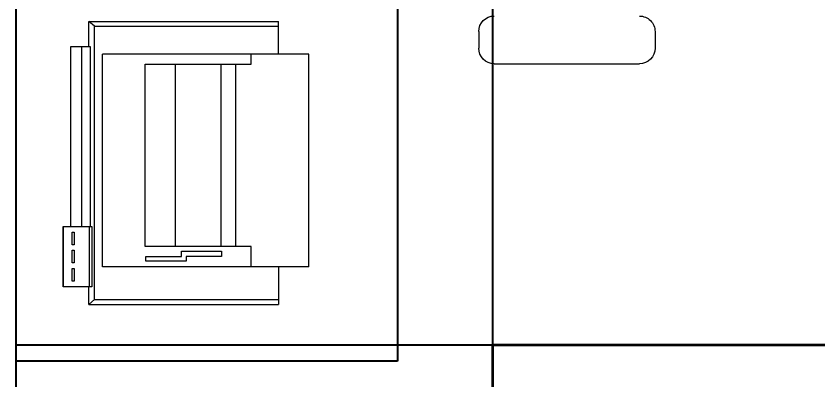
# Model space of a CAD drawing. Extents: x -12260 to 57327, y -29287 to 19916.
# Drawn here: x 29316 to 30325, y 2596 to 3054 of the extents above; entities that cross this region are included whole.
import ezdxf
from ezdxf.enums import TextEntityAlignment as Align

# ---------------------------------------------------------------- set-up
doc = ezdxf.new("R2010")
doc.units = 0
doc.header["$LTSCALE"] = 0.25
doc.linetypes.add('DASHDOT', pattern=[25.4, 12.7, -6.35, 0, -6.35])
doc.layers.add('01-First Floor$0$FALSE CEILING', color=251, linetype='Continuous')
for name, color, linetype, lineweight in [('01-First Floor$0$LOADING', 253, 'Continuous', 5), ('01-First Floor$0$Walls', 251, 'Continuous', 5), ('E-LITE-CIRC-NUMB', 6, 'Continuous', 25), ('E-LITE-CLNG', 150, 'Continuous', 35), ('E-LITE-CLNG-CNDT', 6, 'DASHDOT', 35), ('E-LITE-CTRL', 6, 'Continuous', 25), ('E-LITE-IDEN', 6, 'Continuous', 25)]:
    doc.layers.add(name, color=color, linetype=linetype, lineweight=lineweight)
doc.styles.add('DC_SIMPLEX', font='SIMPLEX.shx', dxfattribs={"width": 0.7})

# ---------------------------------------------------------------- blocks, each defined once
blk = doc.blocks.new('01-First Floor$0$ITPPLT2C-P')
at = {"color": 0}
for p, q in [((0.0229, 0.0318), (0.2618, 0.0318)), ((0.0304, 0.0256), (0.0229, 0.0318)), ((0.0229, 0), (0.0229, 0.0318)), ((0.2618, -0.0096), (0.2618, 0.0318)), ((0.0304, -0.3182), (0.0304, 0.0256)), ((0.0304, 0.0256), (0.2618, 0.0256)), ((0, 0), (0, -0.2262)), ((0.0252, 0), (0, 0)), ((0.0139, 0), (0.0139, -0.2262)), ((0.0252, 0), (0.0139, 0)), ((0.0252, -0.2262), (0.0252, 0)), ((0.0401, -0.2769), (0.0401, -0.0096)), ((0.3, -0.0096), (0.0401, -0.0096)), ((0.2274, -0.0222), (0.2274, -0.0096)), ((0.3, -0.2769), (0.3, -0.0096)), ((0.0939, -0.2515), (0.0939, -0.0222)), ((0.0939, -0.0222), (0.2274, -0.0222)), ((0.1321, -0.2515), (0.1321, -0.0222)), ((0.1894, -0.2515), (0.1894, -0.0222)), ((0.2082, -0.2515), (0.2082, -0.0222)), ((-0.0091, -0.2262), (0.0267, -0.2262)), ((-0.0091, -0.3023), (-0.0091, -0.2262)), ((-0.0087, -0.2262), (0.0236, -0.2262)), ((-0.0087, -0.3023), (-0.0087, -0.2262)), ((0, -0.2262), (0.0252, -0.2262)), ((0.0139, -0.2262), (0.0252, -0.2262)), ((0.0236, -0.2262), (0.0236, -0.3023)), ((0.0267, -0.2262), (0.0267, -0.3023)), ((0.0023, -0.2495), (0.0023, -0.2334)), ((0.0023, -0.2334), (0.0045, -0.2334)), ((0.0045, -0.2334), (0.0045, -0.2495)), ((0.0045, -0.2495), (0.0023, -0.2495)), ((0.2274, -0.2515), (0.0939, -0.2515)), ((0.2274, -0.2769), (0.2274, -0.2515)), ((0.0023, -0.2721), (0.0023, -0.2562)), ((0.0023, -0.2562), (0.0045, -0.2562)), ((0.0045, -0.2562), (0.0045, -0.2721)), ((0.1395, -0.2575), (0.19, -0.2575)), ((0.1395, -0.2641), (0.1395, -0.2575)), ((0.19, -0.2575), (0.19, -0.2641)), ((0.0045, -0.2721), (0.0023, -0.2721)), ((0.0947, -0.2701), (0.0947, -0.2641)), ((0.0947, -0.2641), (0.1395, -0.2641)), ((0.1457, -0.2701), (0.0947, -0.2701)), ((0.19, -0.2641), (0.1457, -0.2641)), ((0.1457, -0.2641), (0.1457, -0.2701)), ((0.0023, -0.295), (0.0023, -0.2793)), ((0.0023, -0.2793), (0.0045, -0.2793)), ((0.0045, -0.2793), (0.0045, -0.295)), ((0.3, -0.2769), (0.0401, -0.2769)), ((0.2618, -0.2769), (0.2618, -0.3246)), ((0.0267, -0.3023), (-0.0091, -0.3023)), ((0.0236, -0.3023), (-0.0087, -0.3023)), ((0.0045, -0.295), (0.0023, -0.295)), ((0.0229, -0.3246), (0.0229, -0.3023)), ((0.0304, -0.3182), (0.0229, -0.3246)), ((0.0304, -0.3182), (0.2618, -0.3182)), ((0.0229, -0.3246), (0.2618, -0.3246))]:
    blk.add_line(p, q, dxfattribs=at)
blk = doc.blocks.new('01-First Floor$0$GF21018-P')
at = {"color": 0}
for p, q in [((0.2596, 0.3422), (0.2804, 0.3422)), ((0.3, 0.3226), (0.3, 0.14)), ((0.2596, 0.1204), (0.2804, 0.1204))]:
    blk.add_line(p, q, dxfattribs=at)
for centre, start, end in [((0.2596, 0.3226), 90, 180), ((0.2804, 0.3226), 0, 90), ((0.2596, 0.14), 180, 270), ((0.2804, 0.14), 270, 0)]:
    blk.add_arc(centre, 0.0196, start, end, dxfattribs=at)
blk = doc.blocks.new('01-First Floor')
at = {"layer": '01-First Floor$0$FALSE CEILING', "linetype": 'Continuous'}
for p, q in [((29915.6, 1440), (29915.6, 5000)), ((29315.6, 2640), (32976, 2640))]:
    blk.add_line(p, q, dxfattribs=at)
at = {"layer": '01-First Floor$0$FALSE CEILING'}
for p, q in [((29795.6, 4520, -0.1), (29795.6, 2619.1, -0.1)), ((29795.6, 2619.1, -0.1), (29315.6, 2619.1, -0.1))]:
    blk.add_line(p, q, dxfattribs=at)
blk.add_lwpolyline([(29315.6, 5000), (32976, 5000), (32976, 1440), (29315.6, 1440)], close=True, dxfattribs=at)
at = {"layer": '01-First Floor$0$LOADING'}
for p, q in [((29795.6, 4520, -0.1), (29795.6, 2619.1, -0.1)), ((29795.6, 2619.1, -0.1), (29315.6, 2619.1, -0.1))]:
    blk.add_line(p, q, dxfattribs=at)
at = {"layer": '01-First Floor$0$Walls'}
blk.add_line((29315.6, 2540), (29315.6, 5000), dxfattribs=at)
at = {"layer": '01-First Floor$0$LOADING', "extrusion": (7.77426e-06, 2.24021e-05, 1), "xscale": -1000, "yscale": 1000.000000000001, "zscale": 1000, "rotation": 90.00141075505213}
blk.add_blockref('01-First Floor$0$GF21018-P', (30240, 3293.6, 0.2), dxfattribs=at)
at = {"layer": '01-First Floor$0$LOADING', "extrusion": (-7.77425e-06, 2.55393e-17, -1), "xscale": -1000, "yscale": 999.9999999999978, "zscale": 1000}
blk.add_blockref('01-First Floor$0$ITPPLT2C-P', (-29384.1, 3015, -0.1), dxfattribs=at)
blk = doc.blocks.new('*U16')
blk.add_lwpolyline([(-300, 300), (-300, -300), (300, -300), (300, 300)], close=True)
blk.add_circle((0, 0), 45)
at = {"layer": 'E-LITE-CIRC-NUMB', "style": 'DC_SIMPLEX', "width": 0.7, "flags": 8}
blk.add_attdef('CIRCUIT', text='', height=200, rotation=0, dxfattribs=at).set_placement((-473.9, 300), align=Align.RIGHT)
at = {"layer": 'E-LITE-CTRL', "style": 'DC_SIMPLEX', "width": 0.7, "flags": 8}
blk.add_attdef('CONTROL', (1118.9, -935), '', height=200, rotation=360, dxfattribs=at)
at = {"layer": 'E-LITE-IDEN', "style": 'DC_SIMPLEX', "width": 0.7, "flags": 8}
blk.add_attdef('TYPE', (460.4, 457.6), '', height=200, rotation=360, dxfattribs=at)

msp = doc.modelspace()

# ---------------------------------------------------------------- block references
at = {"layer": 'E-LITE-CLNG'}
ref = msp.add_blockref('*U16', (30215.5, 2340), dxfattribs=dict(at, xscale=-1))
ref.add_attrib('TYPE', 'LD1', (30609, 2644.5), dxfattribs={"layer": 'E-LITE-IDEN', "height": 200, "rotation": 0, "style": 'DC_SIMPLEX', "width": 0.7, "flags": 8})
at = {"layer": 'E-LITE-CLNG-CNDT'}
msp.add_blockref('01-First Floor', (0, 0), dxfattribs=at)

doc.saveas('drawing.dxf')
